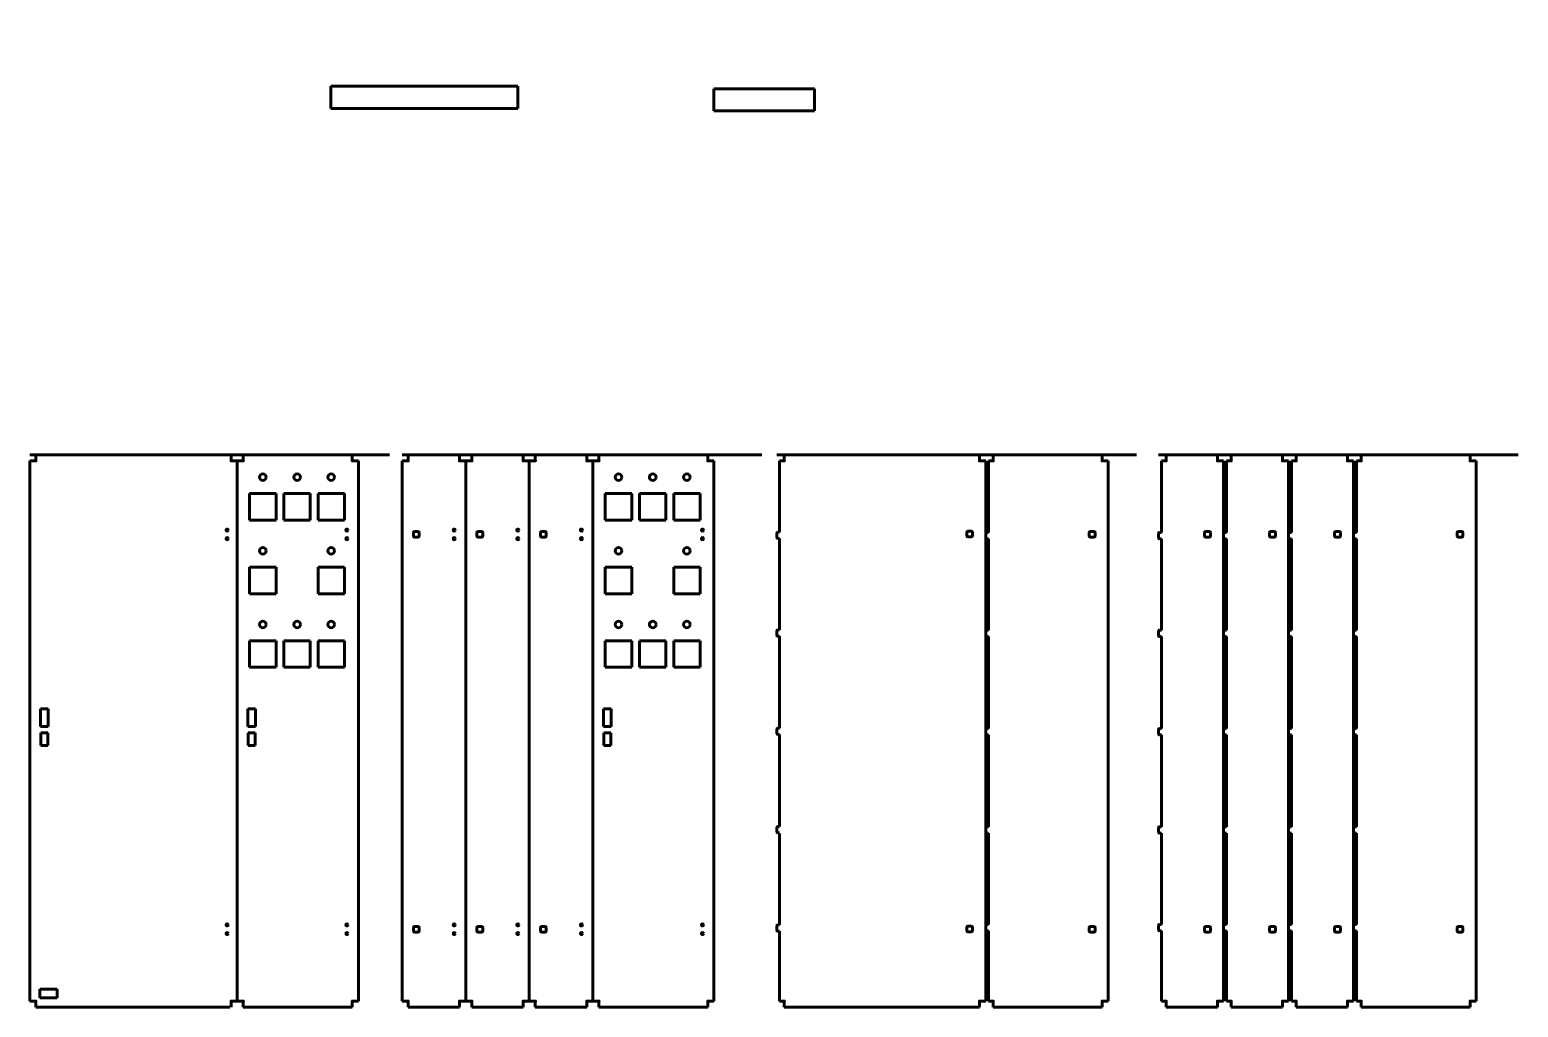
# Model space of a CAD drawing. Header units: millimetres. Extents: x 4323 to 16909, y -7283 to -3748.
# Drawn here: x 4323 to 9496, y -7283 to -3884 of the extents above; entities that cross this region are included whole.
import ezdxf

# ---------------------------------------------------------------- set-up
doc = ezdxf.new("R2010")
doc.units = ezdxf.units.MM
doc.linetypes.add('K5LT_BASIC', pattern=[0])

# ---------------------------------------------------------------- blocks, each defined once
blk = doc.blocks.new('U0')
at = {"color": 150, "linetype": 'K5LT_BASIC', "lineweight": 60, "true_color": 0x0080ff}
for p, q in [((4359.9, -6245.7), (4386.9, -6245.7)), ((4359.9, -6306.3), (4359.9, -6245.7)), ((4386.9, -6245.7), (4386.9, -6306.3)), ((4386.9, -6306.3), (4359.9, -6306.3))]:
    blk.add_line(p, q, dxfattribs=at)
blk = doc.blocks.new('U1')
at = {"color": 150, "linetype": 'K5LT_BASIC', "lineweight": 60, "true_color": 0x0080ff}
for p, q in [((4361.4, -6329.3), (4385.4, -6329.3)), ((4361.4, -6373.3), (4361.4, -6329.3)), ((4385.4, -6329.3), (4385.4, -6373.3)), ((4385.4, -6373.3), (4361.4, -6373.3))]:
    blk.add_line(p, q, dxfattribs=at)
blk = doc.blocks.new('U2')
at = {"color": 150, "linetype": 'K5LT_BASIC', "lineweight": 60, "true_color": 0x0080ff}
for p, q in [((4417.8, -7220.1), (4357.8, -7220.1)), ((4357.8, -7220.1), (4357.8, -7250.1)), ((4417.8, -7250.1), (4417.8, -7220.1)), ((4357.8, -7250.1), (4417.8, -7250.1))]:
    blk.add_line(p, q, dxfattribs=at)
blk = doc.blocks.new('U3')
at = {"color": 150, "linetype": 'K5LT_BASIC', "lineweight": 60, "true_color": 0x0080ff}
for p, q in [((5080.9, -6245.7), (5107.9, -6245.7)), ((5080.9, -6306.3), (5080.9, -6245.7)), ((5107.9, -6245.7), (5107.9, -6306.3)), ((5107.9, -6306.3), (5080.9, -6306.3))]:
    blk.add_line(p, q, dxfattribs=at)
blk = doc.blocks.new('U4')
at = {"color": 150, "linetype": 'K5LT_BASIC', "lineweight": 60, "true_color": 0x0080ff}
for p, q in [((5082.4, -6329.3), (5106.4, -6329.3)), ((5082.4, -6373.3), (5082.4, -6329.3)), ((5106.4, -6329.3), (5106.4, -6373.3)), ((5106.4, -6373.3), (5082.4, -6373.3))]:
    blk.add_line(p, q, dxfattribs=at)
blk = doc.blocks.new('U5')
at = {"color": 150, "linetype": 'K5LT_BASIC', "lineweight": 60, "true_color": 0x0080ff}
for p, q in [((5179, -5497.1), (5087, -5497.1)), ((5087, -5497.1), (5087, -5589.1)), ((5179, -5589.1), (5179, -5497.1)), ((5087, -5589.1), (5179, -5589.1))]:
    blk.add_line(p, q, dxfattribs=at)
blk = doc.blocks.new('U6')
at = {"color": 150, "linetype": 'K5LT_BASIC', "lineweight": 60, "true_color": 0x0080ff}
for p, q in [((5297.9, -5497.1), (5205.9, -5497.1)), ((5205.9, -5497.1), (5205.9, -5589.1)), ((5297.9, -5589.1), (5297.9, -5497.1)), ((5205.9, -5589.1), (5297.9, -5589.1))]:
    blk.add_line(p, q, dxfattribs=at)
blk = doc.blocks.new('U7')
at = {"color": 150, "linetype": 'K5LT_BASIC', "lineweight": 60, "true_color": 0x0080ff}
for p, q in [((5416.7, -5497.1), (5324.7, -5497.1)), ((5324.7, -5497.1), (5324.7, -5589.1)), ((5416.7, -5589.1), (5416.7, -5497.1)), ((5324.7, -5589.1), (5416.7, -5589.1))]:
    blk.add_line(p, q, dxfattribs=at)
blk = doc.blocks.new('U8')
at = {"color": 150, "linetype": 'K5LT_BASIC', "lineweight": 60, "true_color": 0x0080ff}
for p, q in [((5179, -5753.1), (5087, -5753.1)), ((5087, -5753.1), (5087, -5845.1)), ((5179, -5845.1), (5179, -5753.1)), ((5087, -5845.1), (5179, -5845.1))]:
    blk.add_line(p, q, dxfattribs=at)
blk = doc.blocks.new('U9')
at = {"color": 150, "linetype": 'K5LT_BASIC', "lineweight": 60, "true_color": 0x0080ff}
for p, q in [((5416.7, -5753.1), (5324.7, -5753.1)), ((5324.7, -5753.1), (5324.7, -5845.1)), ((5416.7, -5845.1), (5416.7, -5753.1)), ((5324.7, -5845.1), (5416.7, -5845.1))]:
    blk.add_line(p, q, dxfattribs=at)
blk = doc.blocks.new('U10')
at = {"color": 150, "linetype": 'K5LT_BASIC', "lineweight": 60, "true_color": 0x0080ff}
for p, q in [((5179, -6009.1), (5087, -6009.1)), ((5087, -6009.1), (5087, -6101.1)), ((5179, -6101.1), (5179, -6009.1)), ((5087, -6101.1), (5179, -6101.1))]:
    blk.add_line(p, q, dxfattribs=at)
blk = doc.blocks.new('U11')
at = {"color": 150, "linetype": 'K5LT_BASIC', "lineweight": 60, "true_color": 0x0080ff}
for p, q in [((5297.9, -6009.1), (5205.9, -6009.1)), ((5205.9, -6009.1), (5205.9, -6101.1)), ((5297.9, -6101.1), (5297.9, -6009.1)), ((5205.9, -6101.1), (5297.9, -6101.1))]:
    blk.add_line(p, q, dxfattribs=at)
blk = doc.blocks.new('U12')
at = {"color": 150, "linetype": 'K5LT_BASIC', "lineweight": 60, "true_color": 0x0080ff}
for p, q in [((5416.7, -6009.1), (5324.7, -6009.1)), ((5324.7, -6009.1), (5324.7, -6101.1)), ((5416.7, -6101.1), (5416.7, -6009.1)), ((5324.7, -6101.1), (5416.7, -6101.1))]:
    blk.add_line(p, q, dxfattribs=at)
blk = doc.blocks.new('U13')
at = {"color": 150, "linetype": 'K5LT_BASIC', "lineweight": 60, "true_color": 0x0080ff}
for p, q in [((5656.1, -5632.8), (5656.1, -5644.8)), ((5672.1, -5628.8), (5660.1, -5628.8)), ((5676.1, -5644.8), (5676.1, -5632.8)), ((5660.1, -5648.8), (5672.1, -5648.8))]:
    blk.add_line(p, q, dxfattribs=at)
for centre, start, end in [((5660.1, -5632.8), 90, 180), ((5672.1, -5632.8), 0, 90), ((5660.1, -5644.8), 180, 270), ((5672.1, -5644.8), 270, 0)]:
    blk.add_arc(centre, 4, start, end, dxfattribs=at)
blk = doc.blocks.new('U14')
at = {"color": 150, "linetype": 'K5LT_BASIC', "lineweight": 60, "true_color": 0x0080ff}
for p, q in [((5656.1, -7017.8), (5656.1, -7005.8)), ((5660.1, -7001.8), (5672.1, -7001.8)), ((5672.1, -7021.8), (5660.1, -7021.8)), ((5676.1, -7005.8), (5676.1, -7017.8))]:
    blk.add_line(p, q, dxfattribs=at)
for centre, start, end in [((5660.1, -7005.8), 90, 180), ((5660.1, -7017.8), 180, 270), ((5672.1, -7005.8), 0, 90), ((5672.1, -7017.8), 270, 0)]:
    blk.add_arc(centre, 4, start, end, dxfattribs=at)
blk = doc.blocks.new('U15')
at = {"color": 150, "linetype": 'K5LT_BASIC', "lineweight": 60, "true_color": 0x0080ff}
for p, q in [((5877.1, -5632.8), (5877.1, -5644.8)), ((5893.1, -5628.8), (5881.1, -5628.8)), ((5897.1, -5644.8), (5897.1, -5632.8)), ((5881.1, -5648.8), (5893.1, -5648.8))]:
    blk.add_line(p, q, dxfattribs=at)
for centre, start, end in [((5881.1, -5632.8), 90, 180), ((5893.1, -5632.8), 0, 90), ((5881.1, -5644.8), 180, 270), ((5893.1, -5644.8), 270, 0)]:
    blk.add_arc(centre, 4, start, end, dxfattribs=at)
blk = doc.blocks.new('U16')
at = {"color": 150, "linetype": 'K5LT_BASIC', "lineweight": 60, "true_color": 0x0080ff}
for p, q in [((5877.1, -7017.8), (5877.1, -7005.8)), ((5881.1, -7001.8), (5893.1, -7001.8)), ((5893.1, -7021.8), (5881.1, -7021.8)), ((5897.1, -7005.8), (5897.1, -7017.8))]:
    blk.add_line(p, q, dxfattribs=at)
for centre, start, end in [((5881.1, -7005.8), 90, 180), ((5881.1, -7017.8), 180, 270), ((5893.1, -7005.8), 0, 90), ((5893.1, -7017.8), 270, 0)]:
    blk.add_arc(centre, 4, start, end, dxfattribs=at)
blk = doc.blocks.new('U17')
at = {"color": 150, "linetype": 'K5LT_BASIC', "lineweight": 60, "true_color": 0x0080ff}
for p, q in [((6098.1, -5632.8), (6098.1, -5644.8)), ((6114.1, -5628.8), (6102.1, -5628.8)), ((6118.1, -5644.8), (6118.1, -5632.8)), ((6102.1, -5648.8), (6114.1, -5648.8))]:
    blk.add_line(p, q, dxfattribs=at)
for centre, start, end in [((6102.1, -5632.8), 90, 180), ((6114.1, -5632.8), 0, 90), ((6102.1, -5644.8), 180, 270), ((6114.1, -5644.8), 270, 0)]:
    blk.add_arc(centre, 4, start, end, dxfattribs=at)
blk = doc.blocks.new('U18')
at = {"color": 150, "linetype": 'K5LT_BASIC', "lineweight": 60, "true_color": 0x0080ff}
for p, q in [((6098.1, -7017.8), (6098.1, -7005.8)), ((6102.1, -7001.8), (6114.1, -7001.8)), ((6114.1, -7021.8), (6102.1, -7021.8)), ((6118.1, -7005.8), (6118.1, -7017.8))]:
    blk.add_line(p, q, dxfattribs=at)
for centre, start, end in [((6102.1, -7005.8), 90, 180), ((6102.1, -7017.8), 180, 270), ((6114.1, -7005.8), 0, 90), ((6114.1, -7017.8), 270, 0)]:
    blk.add_arc(centre, 4, start, end, dxfattribs=at)
blk = doc.blocks.new('U19')
at = {"color": 150, "linetype": 'K5LT_BASIC', "lineweight": 60, "true_color": 0x0080ff}
for p, q in [((6316.9, -6245.7), (6343.9, -6245.7)), ((6316.9, -6306.3), (6316.9, -6245.7)), ((6343.9, -6245.7), (6343.9, -6306.3)), ((6343.9, -6306.3), (6316.9, -6306.3))]:
    blk.add_line(p, q, dxfattribs=at)
blk = doc.blocks.new('U20')
at = {"color": 150, "linetype": 'K5LT_BASIC', "lineweight": 60, "true_color": 0x0080ff}
for p, q in [((6318.4, -6329.3), (6342.4, -6329.3)), ((6318.4, -6373.3), (6318.4, -6329.3)), ((6342.4, -6329.3), (6342.4, -6373.3)), ((6342.4, -6373.3), (6318.4, -6373.3))]:
    blk.add_line(p, q, dxfattribs=at)
blk = doc.blocks.new('U21')
at = {"color": 150, "linetype": 'K5LT_BASIC', "lineweight": 60, "true_color": 0x0080ff}
for p, q in [((6415.1, -5497.1), (6323.1, -5497.1)), ((6323.1, -5497.1), (6323.1, -5589.1)), ((6415.1, -5589.1), (6415.1, -5497.1)), ((6323.1, -5589.1), (6415.1, -5589.1))]:
    blk.add_line(p, q, dxfattribs=at)
blk = doc.blocks.new('U22')
at = {"color": 150, "linetype": 'K5LT_BASIC', "lineweight": 60, "true_color": 0x0080ff}
for p, q in [((6533.9, -5497.1), (6441.9, -5497.1)), ((6441.9, -5497.1), (6441.9, -5589.1)), ((6533.9, -5589.1), (6533.9, -5497.1)), ((6441.9, -5589.1), (6533.9, -5589.1))]:
    blk.add_line(p, q, dxfattribs=at)
blk = doc.blocks.new('U23')
at = {"color": 150, "linetype": 'K5LT_BASIC', "lineweight": 60, "true_color": 0x0080ff}
for p, q in [((6652.8, -5497.1), (6560.8, -5497.1)), ((6560.8, -5497.1), (6560.8, -5589.1)), ((6652.8, -5589.1), (6652.8, -5497.1)), ((6560.8, -5589.1), (6652.8, -5589.1))]:
    blk.add_line(p, q, dxfattribs=at)
blk = doc.blocks.new('U24')
at = {"color": 150, "linetype": 'K5LT_BASIC', "lineweight": 60, "true_color": 0x0080ff}
for p, q in [((6415.1, -5753.1), (6323.1, -5753.1)), ((6323.1, -5753.1), (6323.1, -5845.1)), ((6415.1, -5845.1), (6415.1, -5753.1)), ((6323.1, -5845.1), (6415.1, -5845.1))]:
    blk.add_line(p, q, dxfattribs=at)
blk = doc.blocks.new('U25')
at = {"color": 150, "linetype": 'K5LT_BASIC', "lineweight": 60, "true_color": 0x0080ff}
for p, q in [((6652.8, -5753.1), (6560.8, -5753.1)), ((6560.8, -5753.1), (6560.8, -5845.1)), ((6652.8, -5845.1), (6652.8, -5753.1)), ((6560.8, -5845.1), (6652.8, -5845.1))]:
    blk.add_line(p, q, dxfattribs=at)
blk = doc.blocks.new('U26')
at = {"color": 150, "linetype": 'K5LT_BASIC', "lineweight": 60, "true_color": 0x0080ff}
for p, q in [((6415.1, -6009.1), (6323.1, -6009.1)), ((6323.1, -6009.1), (6323.1, -6101.1)), ((6415.1, -6101.1), (6415.1, -6009.1)), ((6323.1, -6101.1), (6415.1, -6101.1))]:
    blk.add_line(p, q, dxfattribs=at)
blk = doc.blocks.new('U27')
at = {"color": 150, "linetype": 'K5LT_BASIC', "lineweight": 60, "true_color": 0x0080ff}
for p, q in [((6533.9, -6009.1), (6441.9, -6009.1)), ((6441.9, -6009.1), (6441.9, -6101.1)), ((6533.9, -6101.1), (6533.9, -6009.1)), ((6441.9, -6101.1), (6533.9, -6101.1))]:
    blk.add_line(p, q, dxfattribs=at)
blk = doc.blocks.new('U28')
at = {"color": 150, "linetype": 'K5LT_BASIC', "lineweight": 60, "true_color": 0x0080ff}
for p, q in [((6652.8, -6009.1), (6560.8, -6009.1)), ((6560.8, -6009.1), (6560.8, -6101.1)), ((6652.8, -6101.1), (6652.8, -6009.1)), ((6560.8, -6101.1), (6652.8, -6101.1))]:
    blk.add_line(p, q, dxfattribs=at)
blk = doc.blocks.new('U29')
at = {"color": 150, "linetype": 'K5LT_BASIC', "lineweight": 60, "true_color": 0x0080ff}
for p, q in [((7579.1, -5631.8), (7579.1, -5643.8)), ((7595.1, -5627.8), (7583.1, -5627.8)), ((7599.1, -5643.8), (7599.1, -5631.8)), ((7583.1, -5647.8), (7595.1, -5647.8))]:
    blk.add_line(p, q, dxfattribs=at)
for centre, start, end in [((7583.1, -5631.8), 90, 180), ((7595.1, -5631.8), 0, 90), ((7583.1, -5643.8), 180, 270), ((7595.1, -5643.8), 270, 0)]:
    blk.add_arc(centre, 4, start, end, dxfattribs=at)
blk = doc.blocks.new('U30')
at = {"color": 150, "linetype": 'K5LT_BASIC', "lineweight": 60, "true_color": 0x0080ff}
for p, q in [((7579.1, -7016.8), (7579.1, -7004.8)), ((7583.1, -7000.8), (7595.1, -7000.8)), ((7595.1, -7020.8), (7583.1, -7020.8)), ((7599.1, -7004.8), (7599.1, -7016.8))]:
    blk.add_line(p, q, dxfattribs=at)
for centre, start, end in [((7583.1, -7004.8), 90, 180), ((7583.1, -7016.8), 180, 270), ((7595.1, -7004.8), 0, 90), ((7595.1, -7016.8), 270, 0)]:
    blk.add_arc(centre, 4, start, end, dxfattribs=at)
blk = doc.blocks.new('U31')
at = {"color": 150, "linetype": 'K5LT_BASIC', "lineweight": 60, "true_color": 0x0080ff}
for p, q in [((8005.1, -5632.8), (8005.1, -5644.8)), ((8021.1, -5628.8), (8009.1, -5628.8)), ((8025.1, -5644.8), (8025.1, -5632.8)), ((8009.1, -5648.8), (8021.1, -5648.8))]:
    blk.add_line(p, q, dxfattribs=at)
for centre, start, end in [((8009.1, -5632.8), 90, 180), ((8021.1, -5632.8), 0, 90), ((8009.1, -5644.8), 180, 270), ((8021.1, -5644.8), 270, 0)]:
    blk.add_arc(centre, 4, start, end, dxfattribs=at)
blk = doc.blocks.new('U32')
at = {"color": 150, "linetype": 'K5LT_BASIC', "lineweight": 60, "true_color": 0x0080ff}
for p, q in [((8005.1, -7017.8), (8005.1, -7005.8)), ((8009.1, -7001.8), (8021.1, -7001.8)), ((8021.1, -7021.8), (8009.1, -7021.8)), ((8025.1, -7005.8), (8025.1, -7017.8))]:
    blk.add_line(p, q, dxfattribs=at)
for centre, start, end in [((8009.1, -7005.8), 90, 180), ((8009.1, -7017.8), 180, 270), ((8021.1, -7005.8), 0, 90), ((8021.1, -7017.8), 270, 0)]:
    blk.add_arc(centre, 4, start, end, dxfattribs=at)
blk = doc.blocks.new('U33')
at = {"color": 150, "linetype": 'K5LT_BASIC', "lineweight": 60, "true_color": 0x0080ff}
for p, q in [((8406, -5632.8), (8406, -5644.8)), ((8422, -5628.8), (8410, -5628.8)), ((8426, -5644.8), (8426, -5632.8)), ((8410, -5648.8), (8422, -5648.8))]:
    blk.add_line(p, q, dxfattribs=at)
for centre, start, end in [((8410, -5632.8), 90, 180), ((8422, -5632.8), 0, 90), ((8410, -5644.8), 180, 270), ((8422, -5644.8), 270, 0)]:
    blk.add_arc(centre, 4, start, end, dxfattribs=at)
blk = doc.blocks.new('U34')
at = {"color": 150, "linetype": 'K5LT_BASIC', "lineweight": 60, "true_color": 0x0080ff}
for p, q in [((8406, -7017.8), (8406, -7005.8)), ((8410, -7001.8), (8422, -7001.8)), ((8422, -7021.8), (8410, -7021.8)), ((8426, -7005.8), (8426, -7017.8))]:
    blk.add_line(p, q, dxfattribs=at)
for centre, start, end in [((8410, -7005.8), 90, 180), ((8410, -7017.8), 180, 270), ((8422, -7005.8), 0, 90), ((8422, -7017.8), 270, 0)]:
    blk.add_arc(centre, 4, start, end, dxfattribs=at)
blk = doc.blocks.new('U35')
at = {"color": 150, "linetype": 'K5LT_BASIC', "lineweight": 60, "true_color": 0x0080ff}
for p, q in [((8632, -5632.8), (8632, -5644.8)), ((8648, -5628.8), (8636, -5628.8)), ((8652, -5644.8), (8652, -5632.8)), ((8636, -5648.8), (8648, -5648.8))]:
    blk.add_line(p, q, dxfattribs=at)
for centre, start, end in [((8636, -5632.8), 90, 180), ((8648, -5632.8), 0, 90), ((8636, -5644.8), 180, 270), ((8648, -5644.8), 270, 0)]:
    blk.add_arc(centre, 4, start, end, dxfattribs=at)
blk = doc.blocks.new('U36')
at = {"color": 150, "linetype": 'K5LT_BASIC', "lineweight": 60, "true_color": 0x0080ff}
for p, q in [((8632, -7017.8), (8632, -7005.8)), ((8636, -7001.8), (8648, -7001.8)), ((8648, -7021.8), (8636, -7021.8)), ((8652, -7005.8), (8652, -7017.8))]:
    blk.add_line(p, q, dxfattribs=at)
for centre, start, end in [((8636, -7005.8), 90, 180), ((8636, -7017.8), 180, 270), ((8648, -7005.8), 0, 90), ((8648, -7017.8), 270, 0)]:
    blk.add_arc(centre, 4, start, end, dxfattribs=at)
blk = doc.blocks.new('U37')
at = {"color": 150, "linetype": 'K5LT_BASIC', "lineweight": 60, "true_color": 0x0080ff}
for p, q in [((8858, -5632.8), (8858, -5644.8)), ((8874, -5628.8), (8862, -5628.8)), ((8878, -5644.8), (8878, -5632.8)), ((8862, -5648.8), (8874, -5648.8))]:
    blk.add_line(p, q, dxfattribs=at)
for centre, start, end in [((8862, -5632.8), 90, 180), ((8874, -5632.8), 0, 90), ((8862, -5644.8), 180, 270), ((8874, -5644.8), 270, 0)]:
    blk.add_arc(centre, 4, start, end, dxfattribs=at)
blk = doc.blocks.new('U38')
at = {"color": 150, "linetype": 'K5LT_BASIC', "lineweight": 60, "true_color": 0x0080ff}
for p, q in [((8858, -7017.8), (8858, -7005.8)), ((8862, -7001.8), (8874, -7001.8)), ((8874, -7021.8), (8862, -7021.8)), ((8878, -7005.8), (8878, -7017.8))]:
    blk.add_line(p, q, dxfattribs=at)
for centre, start, end in [((8862, -7005.8), 90, 180), ((8862, -7017.8), 180, 270), ((8874, -7005.8), 0, 90), ((8874, -7017.8), 270, 0)]:
    blk.add_arc(centre, 4, start, end, dxfattribs=at)
blk = doc.blocks.new('U39')
at = {"color": 150, "linetype": 'K5LT_BASIC', "lineweight": 60, "true_color": 0x0080ff}
for p, q in [((9284, -5632.8), (9284, -5644.8)), ((9300, -5628.8), (9288, -5628.8)), ((9304, -5644.8), (9304, -5632.8)), ((9288, -5648.8), (9300, -5648.8))]:
    blk.add_line(p, q, dxfattribs=at)
for centre, start, end in [((9288, -5632.8), 90, 180), ((9300, -5632.8), 0, 90), ((9288, -5644.8), 180, 270), ((9300, -5644.8), 270, 0)]:
    blk.add_arc(centre, 4, start, end, dxfattribs=at)
blk = doc.blocks.new('U40')
at = {"color": 150, "linetype": 'K5LT_BASIC', "lineweight": 60, "true_color": 0x0080ff}
for p, q in [((9284, -7017.8), (9284, -7005.8)), ((9288, -7001.8), (9300, -7001.8)), ((9300, -7021.8), (9288, -7021.8)), ((9304, -7005.8), (9304, -7017.8))]:
    blk.add_line(p, q, dxfattribs=at)
for centre, start, end in [((9288, -7005.8), 90, 180), ((9288, -7017.8), 180, 270), ((9300, -7005.8), 0, 90), ((9300, -7017.8), 270, 0)]:
    blk.add_arc(centre, 4, start, end, dxfattribs=at)

msp = doc.modelspace()

# ---------------------------------------------------------------- linework, layer by layer
at = {"color": 150, "linetype": 'K5LT_BASIC', "lineweight": 60, "true_color": 0x0080ff}
for p, q in [((5368.7, -4080.9), (6018.7, -4080.9)), ((5368.7, -4080.9), (5368.7, -4089.9)), ((6018.7, -4080.9), (6018.7, -4089.9)), ((5368.7, -4089.9), (5368.7, -4107.9)), ((5368.7, -4107.9), (5368.7, -4130.9)), ((5368.7, -4130.9), (5368.7, -4107.9)), ((5368.7, -4148.9), (5368.7, -4130.9)), ((6018.7, -4089.9), (6018.7, -4107.9)), ((6018.7, -4107.9), (6018.7, -4130.9)), ((6018.7, -4130.9), (6018.7, -4107.9)), ((6018.7, -4148.9), (6018.7, -4130.9)), ((6700.6, -4089.9), (7050.6, -4089.9)), ((6700.6, -4089.9), (6700.6, -4098.9)), ((6700.6, -4098.9), (6700.6, -4116.9)), ((6700.6, -4116.9), (6700.6, -4139.9)), ((6700.6, -4139.9), (6700.6, -4116.9)), ((7050.6, -4089.9), (7050.6, -4098.9)), ((7050.6, -4098.9), (7050.6, -4116.9)), ((7050.6, -4116.9), (7050.6, -4139.9)), ((7050.6, -4139.9), (7050.6, -4116.9)), ((5368.7, -4157.9), (5368.7, -4148.9)), ((5368.7, -4157.9), (6018.7, -4157.9)), ((6018.7, -4157.9), (6018.7, -4148.9)), ((6700.6, -4157.9), (6700.6, -4139.9)), ((6700.6, -4166.9), (6700.6, -4157.9)), ((6700.6, -4166.9), (7050.6, -4166.9)), ((7050.6, -4157.9), (7050.6, -4139.9)), ((7050.6, -4166.9), (7050.6, -4157.9)), ((4322.9, -5361.8), (4343.9, -5361.8)), ((4343.9, -5382.1), (4343.9, -5361.8)), ((4343.9, -5361.8), (5022.9, -5361.8)), ((4343.9, -5382.1), (4343.9, -5362.3)), ((5022.9, -5382.1), (5022.9, -5361.8)), ((5022.9, -5361.8), (5064.9, -5361.8)), ((5064.9, -5382.1), (5064.9, -5361.8)), ((5064.9, -5361.8), (5443.9, -5361.8)), ((5064.9, -5382.1), (5064.9, -5362.3)), ((5443.9, -5382.1), (5443.9, -5361.8)), ((5443.9, -5361.8), (5572.9, -5361.8)), ((5443.9, -5382.1), (5443.9, -5362.3)), ((5443.9, -5382.1), (5443.9, -5362.3)), ((5616.9, -5361.8), (5637.9, -5361.8)), ((5637.9, -5382.1), (5637.9, -5361.8)), ((5637.9, -5361.8), (5816.9, -5361.8)), ((5637.9, -5382.1), (5637.9, -5361.8)), ((5816.9, -5382.1), (5816.9, -5361.8)), ((5816.9, -5361.8), (5858.9, -5361.8)), ((5858.9, -5382.1), (5858.9, -5361.8)), ((5858.9, -5361.8), (6037.9, -5361.8)), ((5858.9, -5382.1), (5858.9, -5361.8)), ((6037.9, -5382.1), (6037.9, -5361.8)), ((6037.9, -5361.8), (6079.9, -5361.8)), ((6079.9, -5382.1), (6079.9, -5361.8)), ((6079.9, -5361.8), (6258.9, -5361.8)), ((6079.9, -5382.1), (6079.9, -5361.8)), ((6258.9, -5382.1), (6258.9, -5361.8)), ((6258.9, -5361.8), (6300.9, -5361.8)), ((6300.9, -5382.1), (6300.9, -5361.8)), ((6300.9, -5361.8), (6679.9, -5361.8)), ((6300.9, -5382.1), (6300.9, -5362.3)), ((6679.9, -5382.1), (6679.9, -5361.8)), ((6679.9, -5361.8), (6866.9, -5361.8)), ((6679.9, -5382.1), (6679.9, -5362.3)), ((6679.9, -5382.1), (6679.9, -5362.3)), ((6919.1, -5361.8), (6945.1, -5361.8)), ((6945.1, -5382.1), (6945.1, -5361.8)), ((6945.1, -5361.8), (7624.1, -5361.8)), ((7624.1, -5382.1), (7624.1, -5361.8)), ((7624.1, -5382.1), (7624.1, -5361.8)), ((7624.1, -5361.8), (7671.1, -5361.8)), ((7624.1, -5382.1), (7624.1, -5362.3)), ((7671.1, -5361.8), (8050.1, -5361.8)), ((7671.1, -5382.1), (7671.1, -5361.8)), ((8050.1, -5382.1), (8050.1, -5361.8)), ((8050.1, -5361.8), (8169.1, -5361.8)), ((8246, -5361.8), (8272, -5361.8)), ((8272, -5382.1), (8272, -5361.8)), ((8272, -5361.8), (8451, -5361.8)), ((8451, -5382.1), (8451, -5361.8)), ((8451, -5361.8), (8498, -5361.8)), ((8451, -5382.1), (8451, -5362.3)), ((8498, -5382.1), (8498, -5361.8)), ((8498, -5361.8), (8677, -5361.8)), ((8677, -5382.1), (8677, -5361.8)), ((8677, -5361.8), (8724, -5361.8)), ((8677, -5382.1), (8677, -5362.3)), ((8724, -5382.1), (8724, -5361.8)), ((8724, -5361.8), (8903, -5361.8)), ((8903, -5382.1), (8903, -5361.8)), ((8903, -5361.8), (8950, -5361.8)), ((8903, -5382.1), (8903, -5362.3)), ((8950, -5361.8), (9329, -5361.8)), ((8950, -5382.1), (8950, -5361.8)), ((9329, -5382.1), (9329, -5361.8)), ((9329, -5361.8), (9496, -5361.8)), ((4322.9, -7261.8), (4322.9, -5382.8)), ((4343.1, -5382.8), (4322.9, -5382.8)), ((4343.1, -5382.8), (4323.4, -5382.8)), ((5023.6, -5382.8), (5043.4, -5382.8)), ((5023.6, -5382.8), (5043.9, -5382.8)), ((5043.9, -5382.8), (5043.9, -7261.8)), ((5043.9, -7261.8), (5043.9, -5382.8)), ((5064.1, -5382.8), (5043.9, -5382.8)), ((5064.1, -5382.8), (5044.4, -5382.8)), ((5444.6, -5382.8), (5464.4, -5382.8)), ((5444.6, -5382.8), (5464.4, -5382.8)), ((5444.6, -5382.8), (5464.9, -5382.8)), ((5464.9, -5382.8), (5464.9, -7261.8)), ((5616.9, -7261.8), (5616.9, -5382.8)), ((5637.2, -5382.8), (5616.9, -5382.8)), ((5637.2, -5382.8), (5617.4, -5382.8)), ((5637.2, -5382.8), (5617.4, -5382.8)), ((5817.7, -5382.8), (5837.4, -5382.8)), ((5817.7, -5382.8), (5837.9, -5382.8)), ((5837.9, -5382.8), (5837.9, -7261.8)), ((5837.9, -7261.8), (5837.9, -5382.8)), ((5858.2, -5382.8), (5837.9, -5382.8)), ((5858.2, -5382.8), (5838.4, -5382.8)), ((5858.2, -5382.8), (5838.4, -5382.8)), ((6038.7, -5382.8), (6058.4, -5382.8)), ((6038.7, -5382.8), (6058.9, -5382.8)), ((6058.9, -5382.8), (6058.9, -7261.8)), ((6058.9, -7261.8), (6058.9, -5382.8)), ((6079.2, -5382.8), (6058.9, -5382.8)), ((6079.2, -5382.8), (6059.4, -5382.8)), ((6079.2, -5382.8), (6059.4, -5382.8)), ((6259.7, -5382.8), (6279.4, -5382.8)), ((6259.7, -5382.8), (6279.9, -5382.8)), ((6279.9, -5382.8), (6279.9, -7261.8)), ((6279.9, -7261.8), (6279.9, -5382.8)), ((6300.2, -5382.8), (6279.9, -5382.8)), ((6300.2, -5382.8), (6280.4, -5382.8)), ((6680.7, -5382.8), (6700.4, -5382.8)), ((6680.7, -5382.8), (6700.4, -5382.8)), ((6680.7, -5382.8), (6700.9, -5382.8)), ((6700.9, -5382.8), (6700.9, -7261.8)), ((6944.4, -5382.8), (6929.1, -5382.8)), ((6929.1, -5631.3), (6929.1, -5382.8)), ((7624.9, -5382.8), (7644.6, -5382.8)), ((7624.9, -5382.8), (7645.1, -5382.8)), ((7624.9, -5382.8), (7644.6, -5382.8)), ((7624.9, -5382.8), (7645.1, -5382.8)), ((7645.1, -5382.8), (7645.1, -7261.8)), ((7670.4, -5382.8), (7655.1, -5382.8)), ((7655.1, -5632.3), (7655.1, -5382.8)), ((7670.4, -5382.8), (7655.6, -5382.8)), ((8050.9, -5382.8), (8070.6, -5382.8)), ((8050.9, -5382.8), (8071.1, -5382.8)), ((8071.1, -5382.8), (8071.1, -7261.8)), ((8271.3, -5382.8), (8256, -5382.8)), ((8256, -5632.3), (8256, -5382.8)), ((8271.3, -5382.8), (8256.5, -5382.8)), ((8451.8, -5382.8), (8471.5, -5382.8)), ((8451.8, -5382.8), (8471.5, -5382.8)), ((8451.8, -5382.8), (8472, -5382.8)), ((8472, -5382.8), (8472, -7261.8)), ((8497.3, -5382.8), (8482, -5382.8)), ((8482, -5632.3), (8482, -5382.8)), ((8497.3, -5382.8), (8482.5, -5382.8)), ((8677.8, -5382.8), (8697.5, -5382.8)), ((8677.8, -5382.8), (8697.5, -5382.8)), ((8677.8, -5382.8), (8698, -5382.8)), ((8698, -5382.8), (8698, -7261.8)), ((8723.3, -5382.8), (8708, -5382.8)), ((8708, -5632.3), (8708, -5382.8)), ((8723.3, -5382.8), (8708.5, -5382.8)), ((8903.8, -5382.8), (8923.5, -5382.8)), ((8903.8, -5382.8), (8923.5, -5382.8)), ((8903.8, -5382.8), (8924, -5382.8)), ((8924, -5382.8), (8924, -7261.8)), ((8949.3, -5382.8), (8934, -5382.8)), ((8934, -5632.3), (8934, -5382.8)), ((8949.3, -5382.8), (8934.5, -5382.8)), ((9329.8, -5382.8), (9349.5, -5382.8)), ((9329.8, -5382.8), (9350, -5382.8)), ((9350, -5382.8), (9350, -7261.8)), ((6919.1, -5650.3), (6919.1, -5634.3)), ((6929.1, -5631.3), (6922.1, -5631.3)), ((7645.1, -5651.3), (7645.1, -5635.3)), ((7655.1, -5632.3), (7648.1, -5632.3)), ((8246, -5651.3), (8246, -5635.3)), ((8256, -5632.3), (8249, -5632.3)), ((8472, -5651.3), (8472, -5635.3)), ((8482, -5632.3), (8475, -5632.3)), ((8698, -5651.3), (8698, -5635.3)), ((8708, -5632.3), (8701, -5632.3)), ((8924, -5651.3), (8924, -5635.3)), ((8934, -5632.3), (8927, -5632.3)), ((6929.1, -5653.3), (6922.1, -5653.3)), ((6929.1, -5971.3), (6929.1, -5653.3)), ((7655.1, -5654.3), (7648.1, -5654.3)), ((7655.1, -5972.3), (7655.1, -5654.3)), ((8256, -5654.3), (8249, -5654.3)), ((8256, -5972.3), (8256, -5654.3)), ((8482, -5654.3), (8475, -5654.3)), ((8482, -5972.3), (8482, -5654.3)), ((8708, -5654.3), (8701, -5654.3)), ((8708, -5972.3), (8708, -5654.3)), ((8934, -5654.3), (8927, -5654.3)), ((8934, -5972.3), (8934, -5654.3)), ((6919.1, -5990.3), (6919.1, -5974.3)), ((6929.1, -5971.3), (6922.1, -5971.3)), ((6929.1, -5993.3), (6922.1, -5993.3)), ((6929.1, -6312.8), (6929.1, -5993.3)), ((7645.1, -5991.3), (7645.1, -5975.3)), ((7655.1, -5972.3), (7648.1, -5972.3)), ((7655.1, -5994.3), (7648.1, -5994.3)), ((7655.1, -6313.8), (7655.1, -5994.3)), ((8246, -5991.3), (8246, -5975.3)), ((8256, -5972.3), (8249, -5972.3)), ((8256, -5994.3), (8249, -5994.3)), ((8256, -6313.8), (8256, -5994.3)), ((8472, -5991.3), (8472, -5975.3)), ((8482, -5972.3), (8475, -5972.3)), ((8482, -5994.3), (8475, -5994.3)), ((8482, -6313.8), (8482, -5994.3)), ((8698, -5991.3), (8698, -5975.3)), ((8708, -5972.3), (8701, -5972.3)), ((8708, -5994.3), (8701, -5994.3)), ((8708, -6313.8), (8708, -5994.3)), ((8924, -5991.3), (8924, -5975.3)), ((8934, -5972.3), (8927, -5972.3)), ((8934, -5994.3), (8927, -5994.3)), ((8934, -6313.8), (8934, -5994.3)), ((6919.1, -6315.8), (6919.1, -6331.8)), ((6919.1, -6331.8), (6919.1, -6315.8)), ((6929.1, -6312.8), (6922.1, -6312.8)), ((6929.1, -6312.8), (6922.1, -6312.8)), ((6929.1, -6334.8), (6922.1, -6334.8)), ((6929.1, -6334.8), (6922.1, -6334.8)), ((6929.1, -6654.3), (6929.1, -6334.8)), ((7645.1, -6316.8), (7645.1, -6332.8)), ((7645.1, -6332.8), (7645.1, -6316.8)), ((7655.1, -6313.8), (7648.1, -6313.8)), ((7655.1, -6313.8), (7648.1, -6313.8)), ((7655.1, -6335.8), (7648.1, -6335.8)), ((7655.1, -6335.8), (7648.1, -6335.8)), ((7655.1, -6655.3), (7655.1, -6335.8)), ((8246, -6316.8), (8246, -6332.8)), ((8246, -6332.8), (8246, -6316.8)), ((8256, -6313.8), (8249, -6313.8)), ((8256, -6313.8), (8249, -6313.8)), ((8256, -6335.8), (8249, -6335.8)), ((8256, -6335.8), (8249, -6335.8)), ((8256, -6655.3), (8256, -6335.8)), ((8472, -6316.8), (8472, -6332.8)), ((8472, -6332.8), (8472, -6316.8)), ((8482, -6313.8), (8475, -6313.8)), ((8482, -6313.8), (8475, -6313.8)), ((8482, -6335.8), (8475, -6335.8)), ((8482, -6335.8), (8475, -6335.8)), ((8482, -6655.3), (8482, -6335.8)), ((8698, -6316.8), (8698, -6332.8)), ((8698, -6332.8), (8698, -6316.8)), ((8708, -6313.8), (8701, -6313.8)), ((8708, -6313.8), (8701, -6313.8)), ((8708, -6335.8), (8701, -6335.8)), ((8708, -6335.8), (8701, -6335.8)), ((8708, -6655.3), (8708, -6335.8)), ((8924, -6316.8), (8924, -6332.8)), ((8924, -6332.8), (8924, -6316.8)), ((8934, -6313.8), (8927, -6313.8)), ((8934, -6313.8), (8927, -6313.8)), ((8934, -6335.8), (8927, -6335.8)), ((8934, -6335.8), (8927, -6335.8)), ((8934, -6655.3), (8934, -6335.8)), ((6919.1, -6657.3), (6919.1, -6673.3)), ((6929.1, -6654.3), (6922.1, -6654.3)), ((7645.1, -6658.3), (7645.1, -6674.3)), ((7655.1, -6655.3), (7648.1, -6655.3)), ((8246, -6658.3), (8246, -6674.3)), ((8256, -6655.3), (8249, -6655.3)), ((8472, -6658.3), (8472, -6674.3)), ((8482, -6655.3), (8475, -6655.3)), ((8698, -6658.3), (8698, -6674.3)), ((8708, -6655.3), (8701, -6655.3)), ((8924, -6658.3), (8924, -6674.3)), ((8934, -6655.3), (8927, -6655.3)), ((6929.1, -6676.3), (6922.1, -6676.3)), ((6929.1, -6996.8), (6929.1, -6678.8)), ((7655.1, -6677.3), (7648.1, -6677.3)), ((7655.1, -6995.3), (7655.1, -6677.3)), ((8256, -6677.3), (8249, -6677.3)), ((8256, -6995.3), (8256, -6677.3)), ((8482, -6677.3), (8475, -6677.3)), ((8482, -6995.3), (8482, -6677.3)), ((8708, -6677.3), (8701, -6677.3)), ((8708, -6995.3), (8708, -6677.3)), ((8934, -6677.3), (8927, -6677.3)), ((8934, -6995.3), (8934, -6677.3)), ((6919.1, -6999.8), (6919.1, -7015.8)), ((6929.1, -6996.8), (6922.1, -6996.8)), ((6929.1, -7018.8), (6922.1, -7018.8)), ((6929.1, -7261.8), (6929.1, -7018.8)), ((7645.1, -6998.3), (7645.1, -7014.3)), ((7655.1, -6995.3), (7648.1, -6995.3)), ((7655.1, -7017.3), (7648.1, -7017.3)), ((7655.1, -7261.8), (7655.1, -7017.3)), ((8246, -6998.3), (8246, -7014.3)), ((8256, -6995.3), (8249, -6995.3)), ((8256, -7017.3), (8249, -7017.3)), ((8256, -7261.8), (8256, -7017.3)), ((8472, -6998.3), (8472, -7014.3)), ((8482, -6995.3), (8475, -6995.3)), ((8482, -7017.3), (8475, -7017.3)), ((8482, -7261.8), (8482, -7017.3)), ((8698, -6998.3), (8698, -7014.3)), ((8708, -6995.3), (8701, -6995.3)), ((8708, -7017.3), (8701, -7017.3)), ((8708, -7261.8), (8708, -7017.3)), ((8924, -6998.3), (8924, -7014.3)), ((8934, -6995.3), (8927, -6995.3)), ((8934, -7017.3), (8927, -7017.3)), ((8934, -7261.8), (8934, -7017.3)), ((4343.1, -7261.8), (4322.9, -7261.8)), ((4343.9, -7261.8), (4343.9, -7282.8)), ((4343.9, -7262.6), (4343.9, -7282.3)), ((5017.9, -7282.8), (4343.9, -7282.8)), ((5022.9, -7262.6), (5022.9, -7282.8)), ((5023.6, -7261.8), (5043.9, -7261.8)), ((5064.1, -7261.8), (5043.9, -7261.8)), ((5064.1, -7261.8), (5044.4, -7261.8)), ((5064.1, -7261.8), (5044.4, -7261.8)), ((5064.9, -7262.6), (5064.9, -7282.3)), ((5064.9, -7262.6), (5064.9, -7282.3)), ((5064.9, -7262.6), (5064.9, -7282.8)), ((5064.9, -7282.8), (5443.9, -7282.8)), ((5443.9, -7262.6), (5443.9, -7282.3)), ((5443.9, -7262.6), (5443.9, -7282.3)), ((5443.9, -7262.6), (5443.9, -7282.8)), ((5444.6, -7261.8), (5463.4, -7261.8)), ((5444.6, -7261.8), (5464.4, -7261.8)), ((5444.6, -7261.8), (5464.4, -7261.8)), ((5444.6, -7261.8), (5464.9, -7261.8)), ((5637.2, -7261.8), (5616.9, -7261.8)), ((5637.2, -7261.8), (5617.4, -7261.8)), ((5637.9, -7262.6), (5637.9, -7282.8)), ((5637.9, -7262.6), (5637.9, -7282.8)), ((5637.9, -7282.8), (5816.9, -7282.8)), ((5816.9, -7262.6), (5816.9, -7282.8)), ((5817.7, -7261.8), (5837.9, -7261.8)), ((5858.2, -7261.8), (5837.9, -7261.8)), ((5858.2, -7261.8), (5838.4, -7261.8)), ((5858.9, -7262.6), (5858.9, -7282.8)), ((5858.9, -7262.6), (5858.9, -7282.8)), ((5858.9, -7282.8), (6037.9, -7282.8)), ((6037.9, -7262.6), (6037.9, -7282.8)), ((6038.7, -7261.8), (6058.9, -7261.8)), ((6079.2, -7261.8), (6058.9, -7261.8)), ((6079.2, -7261.8), (6059.4, -7261.8)), ((6079.9, -7262.6), (6079.9, -7282.8)), ((6079.9, -7262.6), (6079.9, -7282.8)), ((6079.9, -7282.8), (6258.9, -7282.8)), ((6258.9, -7262.6), (6258.9, -7282.8)), ((6259.7, -7261.8), (6279.9, -7261.8)), ((6300.2, -7261.8), (6279.9, -7261.8)), ((6300.2, -7261.8), (6280.4, -7261.8)), ((6300.2, -7261.8), (6280.4, -7261.8)), ((6300.9, -7262.6), (6300.9, -7282.3)), ((6300.9, -7262.6), (6300.9, -7282.3)), ((6300.9, -7262.6), (6300.9, -7282.8)), ((6300.9, -7282.8), (6679.9, -7282.8)), ((6679.9, -7262.6), (6679.9, -7282.3)), ((6679.9, -7262.6), (6679.9, -7282.3)), ((6679.9, -7262.6), (6679.9, -7282.8)), ((6680.7, -7261.8), (6699.4, -7261.8)), ((6680.7, -7261.8), (6700.4, -7261.8)), ((6680.7, -7261.8), (6700.4, -7261.8)), ((6680.7, -7261.8), (6700.9, -7261.8)), ((6944.4, -7261.8), (6929.1, -7261.8)), ((6945.1, -7262.6), (6945.1, -7282.8)), ((7624.1, -7282.8), (6945.1, -7282.8)), ((7624.1, -7262.6), (7624.1, -7282.3)), ((7624.1, -7262.6), (7624.1, -7282.3)), ((7624.1, -7262.6), (7624.1, -7282.8)), ((7624.9, -7261.8), (7645.1, -7261.8)), ((7670.4, -7261.8), (7655.1, -7261.8)), ((7671.1, -7262.6), (7671.1, -7282.8)), ((8050.1, -7282.8), (7671.1, -7282.8)), ((8050.1, -7262.6), (8050.1, -7282.3)), ((8050.1, -7262.6), (8050.1, -7282.8)), ((8050.9, -7261.8), (8070.6, -7261.8)), ((8050.9, -7261.8), (8070.6, -7261.8)), ((8050.9, -7261.8), (8071.1, -7261.8)), ((8271.3, -7261.8), (8256, -7261.8)), ((8271.3, -7261.8), (8256.5, -7261.8)), ((8272, -7262.6), (8272, -7282.8)), ((8451, -7282.8), (8272, -7282.8)), ((8451, -7262.6), (8451, -7282.3)), ((8451, -7262.6), (8451, -7282.3)), ((8451, -7262.6), (8451, -7282.8)), ((8451.8, -7261.8), (8471.5, -7261.8)), ((8451.8, -7261.8), (8471.5, -7261.8)), ((8451.8, -7261.8), (8471.5, -7261.8)), ((8451.8, -7261.8), (8472, -7261.8)), ((8497.3, -7261.8), (8482, -7261.8)), ((8497.3, -7261.8), (8482.5, -7261.8)), ((8498, -7262.6), (8498, -7282.8)), ((8677, -7282.8), (8498, -7282.8)), ((8677, -7262.6), (8677, -7282.3)), ((8677, -7262.6), (8677, -7282.3)), ((8677, -7262.6), (8677, -7282.8)), ((8677.8, -7261.8), (8697.5, -7261.8)), ((8677.8, -7261.8), (8697.5, -7261.8)), ((8677.8, -7261.8), (8697.5, -7261.8)), ((8677.8, -7261.8), (8698, -7261.8)), ((8723.3, -7261.8), (8708, -7261.8)), ((8723.3, -7261.8), (8708.5, -7261.8)), ((8724, -7262.6), (8724, -7282.8)), ((8903, -7282.8), (8724, -7282.8)), ((8903, -7262.6), (8903, -7282.3)), ((8903, -7262.6), (8903, -7282.3)), ((8903, -7262.6), (8903, -7282.8)), ((8903.8, -7261.8), (8923.5, -7261.8)), ((8903.8, -7261.8), (8923.5, -7261.8)), ((8903.8, -7261.8), (8923.5, -7261.8)), ((8903.8, -7261.8), (8924, -7261.8)), ((8949.3, -7261.8), (8934, -7261.8)), ((8950, -7262.6), (8950, -7282.8)), ((9329, -7282.8), (8950, -7282.8)), ((9329, -7262.6), (9329, -7282.3)), ((9329, -7262.6), (9329, -7282.8)), ((9329.8, -7261.8), (9349.5, -7261.8)), ((9329.8, -7261.8), (9349.5, -7261.8)), ((9329.8, -7261.8), (9350, -7261.8))]:
    msp.add_line(p, q, dxfattribs=at)
for centre, radius in [((5133, -5439.9), 11.5), ((5251.9, -5439.9), 11.5), ((5370.7, -5439.9), 11.5), ((6369.1, -5439.9), 11.5), ((6487.9, -5439.9), 11.5), ((6606.8, -5439.9), 11.5), ((5008.9, -5623.8), 3.5), ((5424.9, -5623.8), 3.5), ((5797.9, -5623.8), 3.5), ((6018.9, -5623.8), 3.5), ((6239.9, -5623.8), 3.5), ((6660.9, -5623.8), 3.5), ((5008.9, -5653.8), 3.5), ((5133, -5695.9), 11.5), ((5370.7, -5695.9), 11.5), ((5424.9, -5653.8), 3.5), ((5797.9, -5653.8), 3.5), ((6018.9, -5653.8), 3.5), ((6239.9, -5653.8), 3.5), ((6369.1, -5695.9), 11.5), ((6606.8, -5695.9), 11.5), ((6660.9, -5653.8), 3.5), ((5133, -5951.9), 11.5), ((5251.9, -5951.9), 11.5), ((5370.7, -5951.9), 11.5), ((6369.1, -5951.9), 11.5), ((6487.9, -5951.9), 11.5), ((6606.8, -5951.9), 11.5), ((5008.9, -6996.8), 3.5), ((5008.9, -6996.8), 3.5), ((5008.9, -6996.8), 3.5), ((5008.9, -7026.8), 3.5), ((5008.9, -7026.8), 3.5), ((5008.9, -7026.8), 3.5), ((5424.9, -6996.8), 3.5), ((5424.9, -6996.8), 3.5), ((5424.9, -6996.8), 3.5), ((5424.9, -7026.8), 3.5), ((5424.9, -7026.8), 3.5), ((5424.9, -7026.8), 3.5), ((5797.9, -6996.8), 3.5), ((5797.9, -6996.8), 3.5), ((5797.9, -6996.8), 3.5), ((5797.9, -7026.8), 3.5), ((5797.9, -7026.8), 3.5), ((5797.9, -7026.8), 3.5), ((6018.9, -6996.8), 3.5), ((6018.9, -6996.8), 3.5), ((6018.9, -6996.8), 3.5), ((6018.9, -7026.8), 3.5), ((6018.9, -7026.8), 3.5), ((6018.9, -7026.8), 3.5), ((6239.9, -6996.8), 3.5), ((6239.9, -6996.8), 3.5), ((6239.9, -6996.8), 3.5), ((6239.9, -7026.8), 3.5), ((6239.9, -7026.8), 3.5), ((6239.9, -7026.8), 3.5), ((6660.9, -6996.8), 3.5), ((6660.9, -6996.8), 3.5), ((6660.9, -6996.8), 3.5), ((6660.9, -7026.8), 3.5), ((6660.9, -7026.8), 3.5), ((6660.9, -7026.8), 3.5)]:
    msp.add_circle(centre, radius, dxfattribs=at)
for centre, radius, start, end in [((4343.9, -5382.8), 0.75, 180, 90), ((5022.9, -5382.8), 0.75, 90, 0), ((5064.9, -5382.8), 0.75, 180, 90), ((5443.9, -5382.8), 0.75, 90, 0), ((5443.9, -5382.8), 0.75, 90, 0), ((5637.9, -5382.8), 0.75, 180, 90), ((5637.9, -5382.8), 0.75, 180, 90), ((5816.9, -5382.8), 0.75, 90, 0), ((5858.9, -5382.8), 0.75, 180, 90), ((5858.9, -5382.8), 0.75, 180, 90), ((6037.9, -5382.8), 0.75, 90, 0), ((6079.9, -5382.8), 0.75, 180, 90), ((6079.9, -5382.8), 0.75, 180, 90), ((6258.9, -5382.8), 0.75, 90, 0), ((6300.9, -5382.8), 0.75, 180, 90), ((6679.9, -5382.8), 0.75, 90, 0), ((6679.9, -5382.8), 0.75, 90, 0), ((6945.1, -5382.8), 0.75, 180, 90), ((7624.1, -5382.8), 0.75, 90, 0), ((7624.1, -5382.8), 0.75, 90, 0), ((7671.1, -5382.8), 0.75, 180, 90), ((8050.1, -5382.8), 0.75, 90, 0), ((8272, -5382.8), 0.75, 180, 90), ((8451, -5382.8), 0.75, 90, 0), ((8451, -5382.8), 0.75, 90, 0), ((8498, -5382.8), 0.75, 180, 90), ((8677, -5382.8), 0.75, 90, 0), ((8677, -5382.8), 0.75, 90, 0), ((8724, -5382.8), 0.75, 180, 90), ((8903, -5382.8), 0.75, 90, 0), ((8903, -5382.8), 0.75, 90, 0), ((8950, -5382.8), 0.75, 180, 90), ((9329, -5382.8), 0.75, 90, 0), ((6922.1, -5634.3), 3, 90, 180), ((7648.1, -5635.3), 3, 90, 180), ((8249, -5635.3), 3, 90, 180), ((8475, -5635.3), 3, 90, 180), ((8701, -5635.3), 3, 90, 180), ((8927, -5635.3), 3, 90, 180), ((6922.1, -5650.3), 3, 180, 270), ((7648.1, -5651.3), 3, 180, 270), ((8249, -5651.3), 3, 180, 270), ((8475, -5651.3), 3, 180, 270), ((8701, -5651.3), 3, 180, 270), ((8927, -5651.3), 3, 180, 270), ((6922.1, -5974.3), 3, 90, 180), ((6922.1, -5990.3), 3, 180, 270), ((7648.1, -5975.3), 3, 90, 180), ((7648.1, -5991.3), 3, 180, 270), ((8249, -5975.3), 3, 90, 180), ((8249, -5991.3), 3, 180, 270), ((8475, -5975.3), 3, 90, 180), ((8475, -5991.3), 3, 180, 270), ((8701, -5975.3), 3, 90, 180), ((8701, -5991.3), 3, 180, 270), ((8927, -5975.3), 3, 90, 180), ((8927, -5991.3), 3, 180, 270), ((6922.1, -6315.8), 3, 90, 180), ((6922.1, -6315.8), 3, 90, 180), ((6922.1, -6331.8), 3, 180, 270), ((6922.1, -6331.8), 3, 180, 270), ((7648.1, -6316.8), 3, 90, 180), ((7648.1, -6316.8), 3, 90, 180), ((7648.1, -6332.8), 3, 180, 270), ((7648.1, -6332.8), 3, 180, 270), ((8249, -6316.8), 3, 90, 180), ((8249, -6316.8), 3, 90, 180), ((8249, -6332.8), 3, 180, 270), ((8249, -6332.8), 3, 180, 270), ((8475, -6316.8), 3, 90, 180), ((8475, -6316.8), 3, 90, 180), ((8475, -6332.8), 3, 180, 270), ((8475, -6332.8), 3, 180, 270), ((8701, -6316.8), 3, 90, 180), ((8701, -6316.8), 3, 90, 180), ((8701, -6332.8), 3, 180, 270), ((8701, -6332.8), 3, 180, 270), ((8927, -6316.8), 3, 90, 180), ((8927, -6316.8), 3, 90, 180), ((8927, -6332.8), 3, 180, 270), ((8927, -6332.8), 3, 180, 270), ((6922.1, -6657.3), 3, 90, 180), ((6922.1, -6673.3), 3, 180, 270), ((7648.1, -6658.3), 3, 90, 180), ((8249, -6658.3), 3, 90, 180), ((8475, -6658.3), 3, 90, 180), ((8701, -6658.3), 3, 90, 180), ((8927, -6658.3), 3, 90, 180), ((7648.1, -6674.3), 3, 180, 270), ((8249, -6674.3), 3, 180, 270), ((8475, -6674.3), 3, 180, 270), ((8701, -6674.3), 3, 180, 270), ((8927, -6674.3), 3, 180, 270), ((6922.1, -6999.8), 3, 90, 180), ((6922.1, -7015.8), 3, 180, 270), ((7648.1, -6998.3), 3, 90, 180), ((7648.1, -7014.3), 3, 180, 270), ((8249, -6998.3), 3, 90, 180), ((8249, -7014.3), 3, 180, 270), ((8475, -6998.3), 3, 90, 180), ((8475, -7014.3), 3, 180, 270), ((8701, -6998.3), 3, 90, 180), ((8701, -7014.3), 3, 180, 270), ((8927, -6998.3), 3, 90, 180), ((8927, -7014.3), 3, 180, 270), ((4343.9, -7261.8), 0.75, 270, 180), ((5022.9, -7261.8), 0.75, 0, 270), ((5064.9, -7261.8), 0.75, 270, 180), ((5064.9, -7261.8), 0.75, 270, 180), ((5443.9, -7261.8), 0.75, 0, 270), ((5443.9, -7261.8), 0.75, 0, 270), ((5637.9, -7261.8), 0.75, 270, 180), ((5637.9, -7261.8), 0.75, 270, 180), ((5816.9, -7261.8), 0.75, 0, 270), ((5858.9, -7261.8), 0.75, 270, 180), ((5858.9, -7261.8), 0.75, 270, 180), ((6037.9, -7261.8), 0.75, 0, 270), ((6079.9, -7261.8), 0.75, 270, 180), ((6079.9, -7261.8), 0.75, 270, 180), ((6258.9, -7261.8), 0.75, 0, 270), ((6300.9, -7261.8), 0.75, 270, 180), ((6300.9, -7261.8), 0.75, 270, 180), ((6679.9, -7261.8), 0.75, 0, 270), ((6679.9, -7261.8), 0.75, 0, 270), ((6945.1, -7261.8), 0.75, 270, 180), ((7624.1, -7261.8), 0.75, 0, 270), ((7624.1, -7261.8), 0.75, 0, 270), ((7624.1, -7261.8), 0.75, 0, 270), ((7671.1, -7261.8), 0.75, 270, 180), ((8050.1, -7261.8), 0.75, 0, 270), ((8050.1, -7261.8), 0.75, 0, 270), ((8272, -7261.8), 0.75, 270, 180), ((8451, -7261.8), 0.75, 0, 270), ((8451, -7261.8), 0.75, 0, 270), ((8451, -7261.8), 0.75, 0, 270), ((8498, -7261.8), 0.75, 270, 180), ((8677, -7261.8), 0.75, 0, 270), ((8677, -7261.8), 0.75, 0, 270), ((8677, -7261.8), 0.75, 0, 270), ((8724, -7261.8), 0.75, 270, 180), ((8903, -7261.8), 0.75, 0, 270), ((8903, -7261.8), 0.75, 0, 270), ((8903, -7261.8), 0.75, 0, 270), ((8950, -7261.8), 0.75, 270, 180), ((9329, -7261.8), 0.75, 0, 270), ((9329, -7261.8), 0.75, 0, 270)]:
    msp.add_arc(centre, radius, start, end, dxfattribs=at)

# ---------------------------------------------------------------- block references
for name in ['U5', 'U6', 'U7', 'U21', 'U22', 'U23', 'U13', 'U15', 'U17', 'U29', 'U31', 'U33', 'U35', 'U37', 'U39', 'U8', 'U9', 'U24', 'U25', 'U10', 'U11', 'U12', 'U26', 'U27', 'U28', 'U0', 'U3', 'U19', 'U1', 'U4', 'U20', 'U14', 'U16', 'U18', 'U30', 'U32', 'U34', 'U36', 'U38', 'U40', 'U2']:
    msp.add_blockref(name, (0, 0))

doc.saveas('drawing.dxf')
